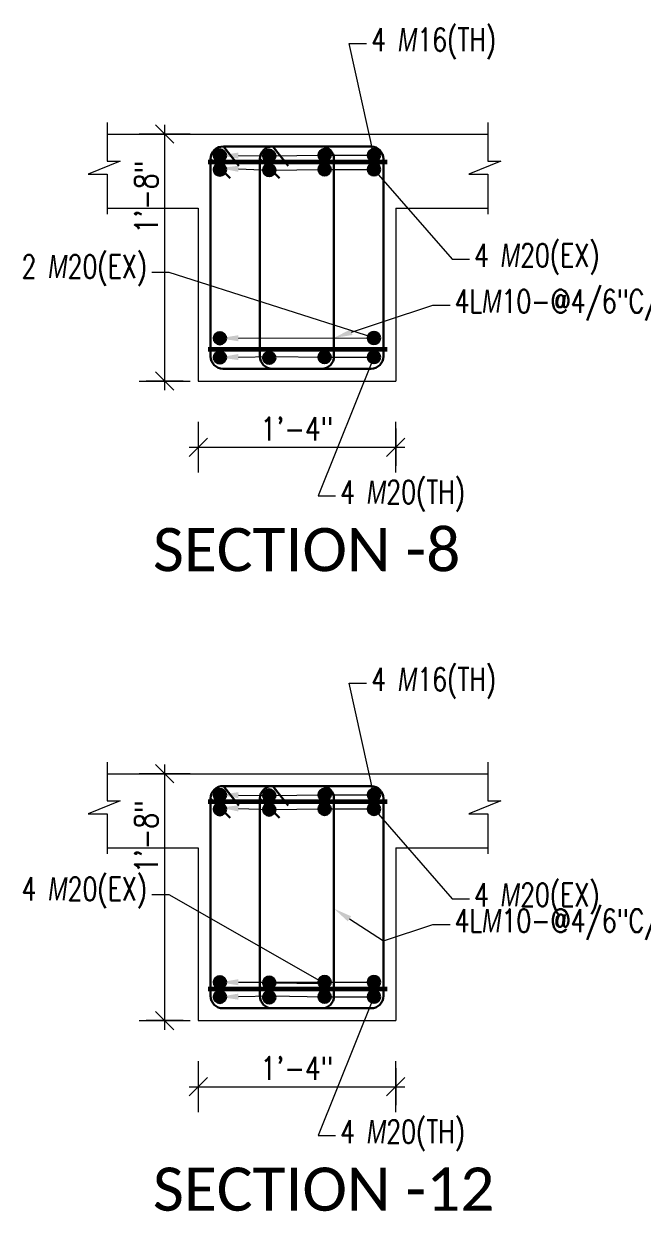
# Model space of a CAD drawing. Header units: inches. Extents: x 0 to 162649, y -36601 to -26324.
# Drawn here: x 155551.5 to 155601.6, y -36219.5 to -36123.3 of the extents above; entities that cross this region are included whole.
import ezdxf
from ezdxf import colors
from ezdxf.entities.mleader import LeaderData, LeaderLine
from ezdxf.math import Vec2, Vec3

# ---------------------------------------------------------------- set-up
doc = ezdxf.new("R2010")
doc.units = ezdxf.units.IN
doc.header["$MEASUREMENT"] = 0
for name, color, linetype, lineweight in [('Dim', 1, 'Continuous', 13), ('hatch', 252, 'Continuous', 0), ('OL_AR_Text', 140, 'Continuous', 5), ('Rein', 3, 'Continuous', 30), ('Stirrups', 191, 'Continuous', 25), ('TEXT', 7, 'Continuous', 9)]:
    doc.layers.add(name, color=color, linetype=linetype, lineweight=lineweight)
doc.styles.add('1-8 Annotative Text', font='calibri.ttf', dxfattribs={"height": 0.125})
doc.styles.add('DIM', font='simplex.shx', dxfattribs={"width": 0.75})
doc.styles.add('rmtext', font='romans.shx', dxfattribs={"width": 0.8})
doc.dimstyles.new('DIM-24', dxfattribs={"dimscale": 24, "dimtxt": 0.078125, "dimasz": 0.0625, "dimexe": 0.0625, "dimexo": 0.015625, "dimgap": 0.015625, "dimtad": 1, "dimdec": 1, "dimzin": 3, "dimdsep": 46, "dimlunit": 4, "dimtxsty": 'rmtext', "dimblk": 'OBLIQUE', "dimcen": 0.09375, "dimdle": 0.03125, "dimclrd": 1, "dimclre": 1, "dimclrt": 2, "dimadec": 0, "dimazin": 0, "dimtfac": 0.75, "dimtdec": 1, "dimtix": 1, "dimtmove": 0, "dimatfit": 3, "dimfxl": 0.0625, "dimfxlon": 1, "dimfrac": 1, "dimtolj": 1, "dimtzin": 0, "dimlwd": -1, "dimlwe": 5, "dimarcsym": 0})

# ---------------------------------------------------------------- blocks, each defined once
blk = doc.blocks.new('_Oblique')
for p, q in [((0, -1.375), (0, 1.375)), ((-0.495, -0.495), (0.495, 0.495))]:
    blk.add_line(p, q)
blk = doc.blocks.new('*D305')
at = {"layer": 'Defpoints', "color": 0, "transparency": 16777216}
for p in [(155565.617, -36152.289), (155581.617, -36152.289), (155581.617, -36157.643)]:
    blk.add_point(p, dxfattribs=at)
at = {"layer": 'Dim', "color": 1, "lineweight": 5, "transparency": 16777216}
for p, q in [((155565.617, -36156.143), (155565.617, -36159.143)), ((155581.617, -36156.143), (155581.617, -36159.143))]:
    blk.add_line(p, q, dxfattribs=at)
at = {"layer": 'Dim', "color": 1, "transparency": 16777216}
blk.add_line((155564.867, -36157.643), (155582.367, -36157.643), dxfattribs=at)
at = {"layer": 'Dim', "color": 1, "transparency": 16777216, "xscale": 1.5, "yscale": 1.5, "zscale": 1.5, "rotation": 180}
blk.add_blockref('_Oblique', (155565.617, -36157.643), dxfattribs=at)
at = {"layer": 'Dim', "color": 1, "transparency": 16777216, "xscale": 1.5, "yscale": 1.5, "zscale": 1.5}
blk.add_blockref('_Oblique', (155581.617, -36157.643), dxfattribs=at)
at = {"layer": 'Dim', "color": 2, "transparency": 16777216, "insert": (155573.617, -36156.152), "char_height": 1.875, "attachment_point": 5, "style": 'rmtext'}
blk.add_mtext('\\A1;1\'-4"', dxfattribs=at)
blk = doc.blocks.new('*D306')
at = {"layer": 'Defpoints', "color": 0, "transparency": 16777216}
for p in [(155562.9, -36132.289), (155565.617, -36132.289), (155565.617, -36152.289)]:
    blk.add_point(p, dxfattribs=at)
at = {"layer": 'Dim', "color": 1, "lineweight": 5, "transparency": 16777216}
for p, q in [((155564.4, -36132.289), (155561.4, -36132.289)), ((155564.4, -36152.289), (155561.4, -36152.289))]:
    blk.add_line(p, q, dxfattribs=at)
at = {"layer": 'Dim', "color": 1, "transparency": 16777216}
blk.add_line((155562.9, -36153.039), (155562.9, -36131.539), dxfattribs=at)
at = {"layer": 'Dim', "color": 1, "transparency": 16777216, "xscale": 1.5, "yscale": 1.5, "zscale": 1.5}
for p, rotation in [((155562.9, -36132.289), 90), ((155562.9, -36152.289), 270)]:
    blk.add_blockref('_Oblique', p, dxfattribs=dict(at, rotation=rotation))
at = {"layer": 'Dim', "color": 2, "transparency": 16777216, "insert": (155561.409, -36137.389), "char_height": 1.875, "attachment_point": 5, "rotation": 90, "style": 'rmtext'}
blk.add_mtext('\\A1;1\'-8"', dxfattribs=at)
blk = doc.blocks.new('*D313')
at = {"layer": 'Defpoints', "color": 0, "transparency": 16777216}
for p in [(155565.617, -36204.094), (155581.617, -36204.094), (155581.617, -36209.448)]:
    blk.add_point(p, dxfattribs=at)
at = {"layer": 'Dim', "color": 1, "lineweight": 5, "transparency": 16777216}
for p, q in [((155565.617, -36207.948), (155565.617, -36210.948)), ((155581.617, -36207.948), (155581.617, -36210.948))]:
    blk.add_line(p, q, dxfattribs=at)
at = {"layer": 'Dim', "color": 1, "transparency": 16777216}
blk.add_line((155564.867, -36209.448), (155582.367, -36209.448), dxfattribs=at)
at = {"layer": 'Dim', "color": 1, "transparency": 16777216, "xscale": 1.5, "yscale": 1.5, "zscale": 1.5, "rotation": 180}
blk.add_blockref('_Oblique', (155565.617, -36209.448), dxfattribs=at)
at = {"layer": 'Dim', "color": 1, "transparency": 16777216, "xscale": 1.5, "yscale": 1.5, "zscale": 1.5}
blk.add_blockref('_Oblique', (155581.617, -36209.448), dxfattribs=at)
at = {"layer": 'Dim', "color": 2, "transparency": 16777216, "insert": (155573.617, -36207.957), "char_height": 1.875, "attachment_point": 5, "style": 'rmtext'}
blk.add_mtext('\\A1;1\'-4"', dxfattribs=at)
blk = doc.blocks.new('*D314')
at = {"layer": 'Defpoints', "color": 0, "transparency": 16777216}
for p in [(155562.9, -36184.094), (155565.617, -36184.094), (155565.617, -36204.094)]:
    blk.add_point(p, dxfattribs=at)
at = {"layer": 'Dim', "color": 1, "transparency": 16777216}
blk.add_line((155562.9, -36204.844), (155562.9, -36183.344), dxfattribs=at)
at = {"layer": 'Dim', "color": 1, "lineweight": 5, "transparency": 16777216}
for p, q in [((155564.4, -36184.094), (155561.4, -36184.094)), ((155564.4, -36204.094), (155561.4, -36204.094))]:
    blk.add_line(p, q, dxfattribs=at)
at = {"layer": 'Dim', "color": 1, "transparency": 16777216, "xscale": 1.5, "yscale": 1.5, "zscale": 1.5}
for p, rotation in [((155562.9, -36184.094), 90), ((155562.9, -36204.094), 270)]:
    blk.add_blockref('_Oblique', p, dxfattribs=dict(at, rotation=rotation))
at = {"layer": 'Dim', "color": 2, "transparency": 16777216, "insert": (155561.409, -36189.194), "char_height": 1.875, "attachment_point": 5, "rotation": 90, "style": 'rmtext'}
blk.add_mtext('\\A1;1\'-8"', dxfattribs=at)

msp = doc.modelspace()

# ---------------------------------------------------------------- hatches: boundary and pattern name
at = {"layer": 'Rein'}
h = msp.add_hatch(color=256, dxfattribs=at)
h.dxf.hatch_style = 1
h.paths.add_polyline_path([(155567.868, -36134.013, 1), (155566.868, -36134.013, 1)])
h = msp.add_hatch(color=256, dxfattribs=at)
h.dxf.hatch_style = 1
h.paths.add_polyline_path([(155571.868, -36134.045, 1), (155570.868, -36134.045, 1)])
h = msp.add_hatch(color=256, dxfattribs=at)
h.dxf.hatch_style = 1
h.paths.add_polyline_path([(155576.358, -36133.991, 1), (155575.358, -36133.991, 1)])
h = msp.add_hatch(color=256, dxfattribs=at)
h.dxf.hatch_style = 1
h.paths.add_polyline_path([(155580.358, -36133.991, 1), (155579.358, -36133.991, 1)])
h = msp.add_hatch(color=256, dxfattribs=at)
h.dxf.hatch_style = 1
h.paths.add_polyline_path([(155567.868, -36135.163, 1), (155566.868, -36135.163, 1)])
h = msp.add_hatch(color=256, dxfattribs=at)
h.dxf.hatch_style = 1
h.paths.add_polyline_path([(155571.868, -36135.195, 1), (155570.868, -36135.195, 1)])
h = msp.add_hatch(color=256, dxfattribs=at)
h.dxf.hatch_style = 1
h.paths.add_polyline_path([(155576.358, -36135.141, 1), (155575.358, -36135.141, 1)])
h = msp.add_hatch(color=256, dxfattribs=at)
h.dxf.hatch_style = 1
h.paths.add_polyline_path([(155580.358, -36135.141, 1), (155579.358, -36135.141, 1)])
h = msp.add_hatch(color=256, dxfattribs=at)
h.dxf.hatch_style = 1
h.paths.add_polyline_path([(155567.868, -36148.822, 1), (155566.868, -36148.822, 1)])
h = msp.add_hatch(color=256, dxfattribs=at)
h.dxf.hatch_style = 1
h.paths.add_polyline_path([(155580.358, -36148.799, 1), (155579.358, -36148.799, 1)])
h = msp.add_hatch(color=256, dxfattribs=at)
h.dxf.hatch_style = 1
h.paths.add_polyline_path([(155567.868, -36150.372, 1), (155566.868, -36150.372, 1)])
h = msp.add_hatch(color=256, dxfattribs=at)
h.dxf.hatch_style = 1
h.paths.add_polyline_path([(155571.868, -36150.403, 1), (155570.868, -36150.403, 1)])
h = msp.add_hatch(color=256, dxfattribs=at)
h.dxf.hatch_style = 1
h.paths.add_polyline_path([(155576.358, -36150.349, 1), (155575.358, -36150.349, 1)])
h = msp.add_hatch(color=256, dxfattribs=at)
h.dxf.hatch_style = 1
h.paths.add_polyline_path([(155580.358, -36150.349, 1), (155579.358, -36150.349, 1)])
h = msp.add_hatch(color=256, dxfattribs=at)
h.dxf.hatch_style = 1
h.paths.add_polyline_path([(155576.358, -36185.796, 1), (155575.358, -36185.796, 1)])
h = msp.add_hatch(color=256, dxfattribs=at)
h.dxf.hatch_style = 1
h.paths.add_polyline_path([(155580.358, -36185.796, 1), (155579.358, -36185.796, 1)])
h = msp.add_hatch(color=256, dxfattribs=at)
h.dxf.hatch_style = 1
h.paths.add_polyline_path([(155567.868, -36185.818, 1), (155566.868, -36185.818, 1)])
h = msp.add_hatch(color=256, dxfattribs=at)
h.dxf.hatch_style = 1
h.paths.add_polyline_path([(155571.868, -36185.85, 1), (155570.868, -36185.85, 1)])
h = msp.add_hatch(color=256, dxfattribs=at)
h.dxf.hatch_style = 1
h.paths.add_polyline_path([(155567.868, -36186.968, 1), (155566.868, -36186.968, 1)])
h = msp.add_hatch(color=256, dxfattribs=at)
h.dxf.hatch_style = 1
h.paths.add_polyline_path([(155571.868, -36187, 1), (155570.868, -36187, 1)])
h = msp.add_hatch(color=256, dxfattribs=at)
h.dxf.hatch_style = 1
h.paths.add_polyline_path([(155576.358, -36186.946, 1), (155575.358, -36186.946, 1)])
h = msp.add_hatch(color=256, dxfattribs=at)
h.dxf.hatch_style = 1
h.paths.add_polyline_path([(155580.358, -36186.946, 1), (155579.358, -36186.946, 1)])
h = msp.add_hatch(color=256, dxfattribs=at)
h.dxf.hatch_style = 1
h.paths.add_polyline_path([(155567.868, -36200.987, 1), (155566.868, -36200.987, 1)])
h = msp.add_hatch(color=256, dxfattribs=at)
h.dxf.hatch_style = 1
h.paths.add_polyline_path([(155571.868, -36201.019, 1), (155570.868, -36201.019, 1)])
h = msp.add_hatch(color=256, dxfattribs=at)
h.dxf.hatch_style = 1
h.paths.add_polyline_path([(155576.358, -36200.965, 1), (155575.358, -36200.965, 1)])
h = msp.add_hatch(color=256, dxfattribs=at)
h.dxf.hatch_style = 1
h.paths.add_polyline_path([(155580.358, -36200.965, 1), (155579.358, -36200.965, 1)])
h = msp.add_hatch(color=256, dxfattribs=at)
h.dxf.hatch_style = 1
h.paths.add_polyline_path([(155576.358, -36202.154, 1), (155575.358, -36202.154, 1)])
h = msp.add_hatch(color=256, dxfattribs=at)
h.dxf.hatch_style = 1
h.paths.add_polyline_path([(155580.358, -36202.154, 1), (155579.358, -36202.154, 1)])
h = msp.add_hatch(color=256, dxfattribs=at)
h.dxf.hatch_style = 1
h.paths.add_polyline_path([(155567.868, -36202.176, 1), (155566.868, -36202.176, 1)])
h = msp.add_hatch(color=256, dxfattribs=at)
h.dxf.hatch_style = 1
h.paths.add_polyline_path([(155571.868, -36202.208, 1), (155570.868, -36202.208, 1)])

# ---------------------------------------------------------------- linework, layer by layer
at = {"layer": 'Dim', "lineweight": 60}
for p, q in [((155566.433, -36134.536), (155580.934, -36134.536)), ((155566.433, -36149.698), (155580.934, -36149.698)), ((155566.433, -36186.341), (155580.934, -36186.341)), ((155566.433, -36201.51), (155580.934, -36201.51))]:
    msp.add_line(p, q, dxfattribs=at)
at = {"layer": 'hatch'}
for p, q in [((155558.24, -36131.349), (155558.24, -36134.478)), ((155589.085, -36131.349), (155589.085, -36134.478)), ((155558.24, -36132.289), (155589.085, -36132.289)), ((155559.297, -36134.478), (155556.696, -36135.54)), ((155559.297, -36134.478), (155556.696, -36135.54)), ((155558.24, -36134.478), (155559.297, -36134.478)), ((155590.142, -36134.478), (155587.542, -36135.54)), ((155589.085, -36134.478), (155590.142, -36134.478)), ((155556.696, -36135.54), (155558.24, -36135.54)), ((155556.696, -36135.54), (155558.24, -36135.54)), ((155558.24, -36135.54), (155558.24, -36138.783)), ((155587.542, -36135.54), (155589.085, -36135.54)), ((155589.085, -36135.54), (155589.085, -36138.783)), ((155558.24, -36138.289), (155565.617, -36138.289)), ((155565.617, -36138.289), (155565.617, -36152.289)), ((155581.617, -36138.289), (155581.617, -36152.289)), ((155581.617, -36138.289), (155589.085, -36138.289)), ((155565.617, -36152.289), (155581.617, -36152.289)), ((155558.24, -36183.154), (155558.24, -36186.283)), ((155589.085, -36183.154), (155589.085, -36186.283)), ((155558.24, -36184.094), (155589.085, -36184.094)), ((155559.297, -36186.283), (155556.696, -36187.345)), ((155559.297, -36186.283), (155556.696, -36187.345)), ((155558.24, -36186.283), (155559.297, -36186.283)), ((155590.142, -36186.283), (155587.542, -36187.345)), ((155589.085, -36186.283), (155590.142, -36186.283)), ((155556.696, -36187.345), (155558.24, -36187.345)), ((155556.696, -36187.345), (155558.24, -36187.345)), ((155558.24, -36187.345), (155558.24, -36190.588)), ((155587.542, -36187.345), (155589.085, -36187.345)), ((155589.085, -36187.345), (155589.085, -36190.588)), ((155558.24, -36190.094), (155565.617, -36190.094)), ((155565.617, -36190.094), (155565.617, -36204.094)), ((155581.617, -36190.094), (155581.617, -36204.094)), ((155581.617, -36190.094), (155589.085, -36190.094)), ((155565.617, -36204.094), (155581.617, -36204.094))]:
    msp.add_line(p, q, dxfattribs=at)
at = {"layer": 'Rein'}
for centre in [(155567.368, -36134.013), (155571.368, -36134.045), (155575.858, -36133.991), (155579.858, -36133.991), (155567.368, -36135.163), (155571.368, -36135.195), (155575.858, -36135.141), (155579.858, -36135.141), (155567.368, -36148.822), (155579.858, -36148.799), (155567.368, -36150.372), (155571.368, -36150.403), (155575.858, -36150.349), (155579.858, -36150.349), (155575.858, -36185.796), (155579.858, -36185.796), (155567.368, -36185.818), (155571.368, -36185.85), (155567.368, -36186.968), (155571.368, -36187), (155575.858, -36186.946), (155579.858, -36186.946), (155567.368, -36200.987), (155571.368, -36201.019), (155575.858, -36200.965), (155579.858, -36200.965), (155575.858, -36202.154), (155579.858, -36202.154), (155567.368, -36202.176), (155571.368, -36202.208)]:
    msp.add_circle(centre, 0.5, dxfattribs=at)
at = {"layer": 'Stirrups', "lineweight": 30}
for p, q in [((155567.65, -36133.289), (155568.915, -36134.862)), ((155571.65, -36133.289), (155572.915, -36134.862)), ((155566.617, -36134.289), (155568.193, -36135.852)), ((155570.617, -36134.289), (155572.193, -36135.852)), ((155567.65, -36185.094), (155568.915, -36186.666)), ((155571.65, -36185.094), (155572.915, -36186.666)), ((155566.617, -36186.094), (155568.193, -36187.656)), ((155570.617, -36186.094), (155572.193, -36187.656))]:
    msp.add_line(p, q, dxfattribs=at)
for points in [[(155567.617, -36151.289), (155579.617, -36151.289, 0.414214), (155580.617, -36150.289), (155580.617, -36134.289, 0.404381), (155579.65, -36133.289), (155567.65, -36133.289, 0.424115), (155566.617, -36134.289), (155566.617, -36150.289, 0.414214)], [(155571.617, -36151.289), (155575.617, -36151.289, 0.414214), (155576.617, -36150.289), (155576.617, -36134.289, 0.404381), (155575.65, -36133.289), (155571.65, -36133.289, 0.424115), (155570.617, -36134.289), (155570.617, -36150.289, 0.414214)], [(155567.617, -36203.094), (155579.617, -36203.094, 0.414214), (155580.617, -36202.094), (155580.617, -36186.094, 0.404381), (155579.65, -36185.094), (155567.65, -36185.094, 0.424115), (155566.617, -36186.094), (155566.617, -36202.094, 0.414214)], [(155571.617, -36203.094), (155575.617, -36203.094, 0.414214), (155576.617, -36202.094), (155576.617, -36186.094, 0.404381), (155575.65, -36185.094), (155571.65, -36185.094, 0.424115), (155570.617, -36186.094), (155570.617, -36202.094, 0.414214)]]:
    msp.add_lwpolyline(points, format="xyb", close=True, dxfattribs=at)

# ---------------------------------------------------------------- texts
at = {"layer": 'OL_AR_Text', "char_height": 3.5, "width": 2.6734445e-317, "attachment_point": 1, "style": '1-8 Annotative Text'}
for s, insert in [('SECTION -8', (155561.945, -36164.191)), ('SECTION -12', (155561.945, -36215.995))]:
    msp.add_mtext(s, dxfattribs=dict(at, insert=insert))

# ---------------------------------------------------------------- dimensions: what is measured, and where the dimension line sits
at = {"layer": 'Dim'}
for base, p1, p2, picture, middle in [((155562.9, -36132.289), (155565.617, -36152.289), (155565.617, -36132.289), '*D306', (155562.9, -36137.389)), ((155562.9, -36184.094), (155565.617, -36204.094), (155565.617, -36184.094), '*D314', (155562.9, -36189.194))]:
    dim = msp.add_linear_dim(base=base, p1=p1, p2=p2, angle=90, dimstyle='DIM-24', dxfattribs=at)
    dim.commit()
    dim.dimension.update_dxf_attribs({"geometry": picture, "text_midpoint": middle, "dimtype": 160})
for base, p1, p2, picture, middle in [((155581.617, -36157.643), (155565.617, -36152.289), (155581.617, -36152.289), '*D305', (155573.617, -36156.152)), ((155581.617, -36209.448), (155565.617, -36204.094), (155581.617, -36204.094), '*D313', (155573.617, -36207.957))]:
    dim = msp.add_linear_dim(base=base, p1=p1, p2=p2, dimstyle='DIM-24', dxfattribs=at)
    dim.commit()
    dim.dimension.update_dxf_attribs({"geometry": picture, "text_midpoint": middle})

# ---------------------------------------------------------------- leaders
at = {"layer": 'TEXT'}
ml = msp.add_multileader_mtext('Standard', dxfattribs=at)
ml.set_content('4 {\\Fgothici|c0;M}16(TH) ', color=256, style='DIM')
ml.set_leader_properties(color=1, linetype='ByLayer', lineweight=9)
ml.build(insert=Vec2(0, 0))
ml.multileader.update_dxf_attribs({"text_right_attachment_type": 2, "dogleg_length": 0.25, "arrow_head_size": 1.5, "scale": 32})
ctx = ml.context
ctx.base_point, ctx.scale, ctx.char_height, ctx.arrow_head_size, ctx.landing_gap_size, ctx.plane_origin = Vec3(155579.264, -36124.953), 32, 1.875, 1.5, 0.375, Vec3(155590.365, -36133.049)
ctx.right_attachment = 2
notes = []
notes.append((ctx, [(0, (1, 1, 0), (155577.859, -36124.953), (1, 0), 1.404, [(3, [(155567.368, -36134.013), (155571.368, -36134.045), (155575.858, -36133.991), (155579.858, -36133.991)], 0, [])])]))
ctx.mtext.insert, ctx.mtext.flow_direction = Vec3(155579.639, -36123.703), 5
ml = msp.add_multileader_mtext('Standard', dxfattribs=at)
ml.set_content('4 {\\Fgothici|c0;M}20(EX) ', color=256, style='DIM')
ml.set_leader_properties(color=1, linetype='ByLayer', lineweight=9)
ml.build(insert=Vec2(0, 0))
ml.multileader.update_dxf_attribs({"text_right_attachment_type": 2, "dogleg_length": 0.25, "arrow_head_size": 1.5, "scale": 32})
ctx = ml.context
ctx.base_point, ctx.scale, ctx.char_height, ctx.arrow_head_size, ctx.landing_gap_size, ctx.plane_origin = Vec3(155587.591, -36142.411), 32, 1.875, 1.5, 0.375, Vec3(155588.402, -36140.364)
ctx.right_attachment = 2
notes.append((ctx, [(0, (1, 1, 0), (155586.186, -36142.411), (1, 0), 1.404, [(3, [(155567.368, -36135.034), (155571.368, -36135.195), (155575.858, -36135.141), (155579.858, -36135.141)], 0, [])])]))
ctx.mtext.insert, ctx.mtext.flow_direction = Vec3(155587.966, -36141.161), 5
ml = msp.add_multileader_mtext('Standard', dxfattribs=at)
ml.set_content('2 {\\Fgothici|c0;M}20(EX) ', color=256, style='DIM')
ml.set_leader_properties(color=1, linetype='ByLayer', lineweight=9)
ml.build(insert=Vec2(0, 0))
ml.multileader.update_dxf_attribs({"text_right_attachment_type": 2, "dogleg_length": 0.25, "arrow_head_size": 1.5, "scale": 32})
ctx = ml.context
ctx.base_point, ctx.scale, ctx.char_height, ctx.arrow_head_size, ctx.landing_gap_size, ctx.plane_origin = Vec3(155550.052, -36143.325), 32, 1.875, 1.5, 0.375, Vec3(155590.365, -36149.401)
ctx.right_attachment, ctx.text_align_type = 2, 2
notes.append((ctx, [(1, (1, 1, 0), (155563.256, -36143.503), (-1, 0), 1.404, [(2, [(155567.368, -36148.822), (155579.858, -36148.799)], 0, [])])]))
ctx.mtext.insert, ctx.mtext.alignment, ctx.mtext.flow_direction = Vec3(155561.476, -36142.075), 3, 5
ml = msp.add_multileader_mtext('Standard', dxfattribs=at)
ml.set_content('4L{\\Fgothici|c0;M}10-@4/6"C/C ', color=256, style='DIM')
ml.set_leader_properties(color=1, linetype='ByLayer', lineweight=9)
ml.build(insert=Vec2(0, 0))
ml.multileader.update_dxf_attribs({"text_right_attachment_type": 2, "dogleg_length": 0.25, "arrow_head_size": 1.5, "scale": 32})
ctx = ml.context
ctx.base_point, ctx.scale, ctx.char_height, ctx.arrow_head_size, ctx.landing_gap_size, ctx.plane_origin = Vec3(155586.022, -36146.135), 32, 1.875, 1.5, 0.375, Vec3(155596.556, -36155.888)
ctx.right_attachment = 2
notes.append((ctx, [(0, (1, 1, 0), (155584.617, -36146.135), (1, 0), 1.404, [(1, [(155576.617, -36148.798), (155580.617, -36147.467)], 0, [])])]))
ctx.mtext.insert, ctx.mtext.flow_direction = Vec3(155586.397, -36144.885), 5
ml = msp.add_multileader_mtext('Standard', dxfattribs=at)
ml.set_content('4 {\\Fgothici|c0;M}20(TH) ', color=256, style='DIM')
ml.set_leader_properties(color=1, linetype='ByLayer', lineweight=9)
ml.build(insert=Vec2(0, 0))
ml.multileader.update_dxf_attribs({"text_right_attachment_type": 2, "dogleg_length": 0.25, "arrow_head_size": 1.5, "scale": 32})
ctx = ml.context
ctx.base_point, ctx.scale, ctx.char_height, ctx.arrow_head_size, ctx.landing_gap_size, ctx.plane_origin = Vec3(155576.742, -36161.596), 32, 1.875, 1.5, 0.375, Vec3(155588.402, -36159.55)
ctx.right_attachment = 2
notes.append((ctx, [(0, (1, 1, 0), (155575.338, -36161.596), (1, 0), 1.404, [(3, [(155567.368, -36150.372), (155571.617, -36150.289), (155575.858, -36150.349), (155579.858, -36150.349)], 0, [])])]))
ctx.mtext.insert, ctx.mtext.flow_direction = Vec3(155577.117, -36160.346), 5
ml = msp.add_multileader_mtext('Standard', dxfattribs=at)
ml.set_content('4 {\\Fgothici|c0;M}16(TH) ', color=256, style='DIM')
ml.set_leader_properties(color=1, linetype='ByLayer', lineweight=9)
ml.build(insert=Vec2(0, 0))
ml.multileader.update_dxf_attribs({"text_right_attachment_type": 2, "dogleg_length": 0.25, "arrow_head_size": 1.5, "scale": 32})
ctx = ml.context
ctx.base_point, ctx.scale, ctx.char_height, ctx.arrow_head_size, ctx.landing_gap_size, ctx.plane_origin = Vec3(155579.264, -36176.758), 32, 1.875, 1.5, 0.375, Vec3(155590.365, -36184.854)
ctx.right_attachment = 2
notes.append((ctx, [(0, (1, 1, 0), (155577.859, -36176.758), (1, 0), 1.404, [(3, [(155567.368, -36185.818), (155571.368, -36185.85), (155575.858, -36185.796), (155579.858, -36185.796)], 0, [])])]))
ctx.mtext.insert, ctx.mtext.flow_direction = Vec3(155579.639, -36175.508), 5
ml = msp.add_multileader_mtext('Standard', dxfattribs=at)
ml.set_content('4 {\\Fgothici|c0;M}20(EX) ', color=256, style='DIM')
ml.set_leader_properties(color=1, linetype='ByLayer', lineweight=9)
ml.build(insert=Vec2(0, 0))
ml.multileader.update_dxf_attribs({"text_right_attachment_type": 2, "dogleg_length": 0.25, "arrow_head_size": 1.5, "scale": 32})
ctx = ml.context
ctx.base_point, ctx.scale, ctx.char_height, ctx.arrow_head_size, ctx.landing_gap_size, ctx.plane_origin = Vec3(155587.591, -36194.215), 32, 1.875, 1.5, 0.375, Vec3(155588.402, -36192.169)
ctx.right_attachment = 2
notes.append((ctx, [(0, (1, 1, 0), (155586.186, -36194.215), (1, 0), 1.404, [(3, [(155567.368, -36186.839), (155571.368, -36187), (155575.858, -36186.946), (155579.858, -36186.946)], 0, [])])]))
ctx.mtext.insert, ctx.mtext.flow_direction = Vec3(155587.966, -36192.965), 5
ml = msp.add_multileader_mtext('Standard', dxfattribs=at)
ml.set_content('4 {\\Fgothici|c0;M}20(EX) ', color=256, style='DIM')
ml.set_leader_properties(color=1, linetype='ByLayer', lineweight=9)
ml.build(insert=Vec2(0, 0))
ml.multileader.update_dxf_attribs({"text_right_attachment_type": 2, "dogleg_length": 0.25, "arrow_head_size": 1.5, "scale": 32})
ctx = ml.context
ctx.base_point, ctx.scale, ctx.char_height, ctx.arrow_head_size, ctx.landing_gap_size, ctx.plane_origin = Vec3(155550.052, -36193.733), 32, 1.875, 1.5, 0.375, Vec3(155590.365, -36199.81)
ctx.right_attachment, ctx.text_align_type = 2, 2
notes.append((ctx, [(1, (1, 1, 0), (155563.256, -36193.911), (-1, 0), 1.404, [(3, [(155567.368, -36200.987), (155579.858, -36200.965), (155571.368, -36201.019), (155571.368, -36201.019), (155575.858, -36201.095)], 0, [])])]))
ctx.mtext.insert, ctx.mtext.alignment, ctx.mtext.flow_direction = Vec3(155561.476, -36192.483), 3, 5
ml = msp.add_multileader_mtext('Standard', dxfattribs=at)
ml.set_content('4L{\\Fgothici|c0;M}10-@4/6"C/C ', color=256, style='DIM')
ml.set_leader_properties(color=1, linetype='ByLayer', lineweight=9)
ml.build(insert=Vec2(0, 0))
ml.multileader.update_dxf_attribs({"text_right_attachment_type": 2, "dogleg_length": 0.25, "arrow_head_size": 1.5, "scale": 32})
ctx = ml.context
ctx.base_point, ctx.scale, ctx.char_height, ctx.arrow_head_size, ctx.landing_gap_size, ctx.plane_origin = Vec3(155586.022, -36196.309), 32, 1.875, 1.5, 0.375, Vec3(155596.556, -36206.062)
ctx.right_attachment = 2
notes.append((ctx, [(0, (1, 1, 0), (155584.617, -36196.309), (1, 0), 1.404, [(1, [(155576.617, -36195.024), (155580.617, -36197.641)], 0, [])])]))
ctx.mtext.insert, ctx.mtext.flow_direction = Vec3(155586.397, -36195.059), 5
ml = msp.add_multileader_mtext('Standard', dxfattribs=at)
ml.set_content('4 {\\Fgothici|c0;M}20(TH) ', color=256, style='DIM')
ml.set_leader_properties(color=1, linetype='ByLayer', lineweight=9)
ml.build(insert=Vec2(0, 0))
ml.multileader.update_dxf_attribs({"text_right_attachment_type": 2, "dogleg_length": 0.25, "arrow_head_size": 1.5, "scale": 32})
ctx = ml.context
ctx.base_point, ctx.scale, ctx.char_height, ctx.arrow_head_size, ctx.landing_gap_size, ctx.plane_origin = Vec3(155576.742, -36213.401), 32, 1.875, 1.5, 0.375, Vec3(155588.402, -36211.354)
ctx.right_attachment = 2
notes.append((ctx, [(0, (1, 1, 0), (155575.338, -36213.401), (1, 0), 1.404, [(3, [(155567.368, -36202.176), (155571.617, -36202.094), (155575.858, -36202.154), (155579.858, -36202.154)], 0, [])])]))
ctx.mtext.insert, ctx.mtext.flow_direction = Vec3(155577.117, -36212.151), 5
for ctx, leaders in notes:
    for number, flags, end, landing, length, lines in leaders:
        leader = LeaderData()
        leader.index, (leader.has_last_leader_line, leader.has_dogleg_vector, leader.attachment_direction) = number, flags
        leader.last_leader_point, leader.dogleg_vector, leader.dogleg_length = Vec3(end), Vec3(landing), length
        for number, points, colour, breaks in lines:
            line = LeaderLine()
            line.index, line.vertices, line.color, line.breaks = number, Vec3.list(points), colors.encode_raw_color(colour), breaks
            leader.lines.append(line)
        ctx.leaders.append(leader)

doc.saveas('drawing.dxf')
